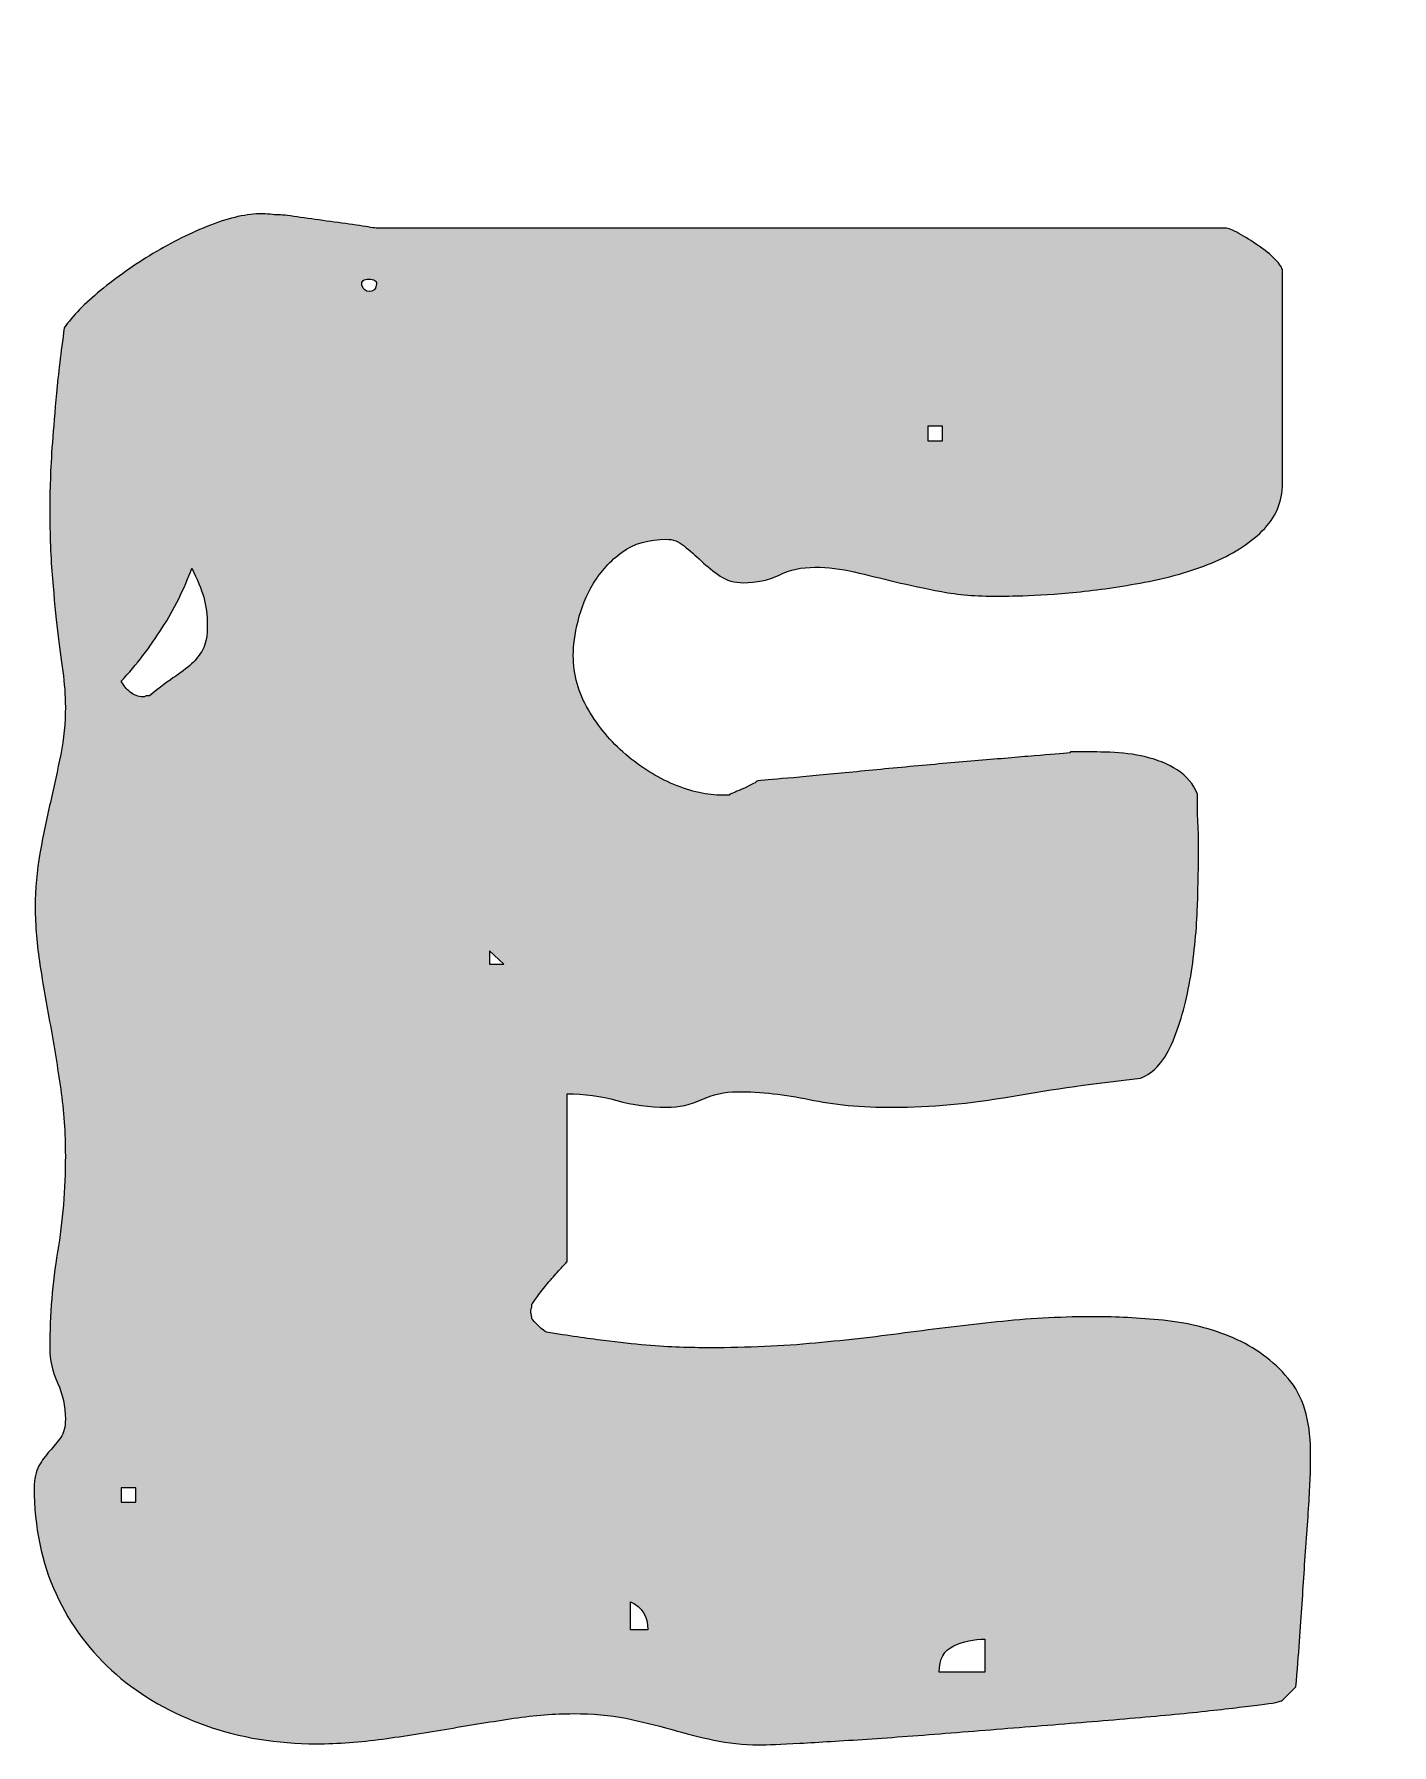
# Model space of a CAD drawing. Header units: inches. Extents: x 229 to 850, y -940 to -138.
# Drawn here: x 627 to 687.1, y -749.1 to -673.4 of the extents above; entities that cross this region are included whole.
import ezdxf

# ---------------------------------------------------------------- set-up
doc = ezdxf.new("R2010")
doc.units = ezdxf.units.IN
doc.header["$MEASUREMENT"] = 0
doc.layers.add('Layer 1', color=7, linetype='Continuous')

# ---------------------------------------------------------------- blocks, each defined once
blk = doc.blocks.new('block 4')
at = {"layer": 'Layer 1', "true_color": 0xffffff}
h = blk.add_hatch(color=7, dxfattribs=at)
h.dxf.hatch_style = 2
edge = h.paths.add_edge_path()
edge.add_spline(control_points=[(723.483, -522.72), (714.453, -538.524), (708.133, -555.681), (704.069, -574.191), (699.103, -594.961), (697.296, -615.731), (696.843, -636.952), (696.843, -643.725), (696.843, -650.045), (696.843, -656.819), (697.296, -661.335), (695.49, -664.042), (689.169, -663.592), (683.75, -663.592), (678.333, -661.785), (673.816, -658.175), (664.786, -650.045), (658.013, -640.565), (653.949, -629.278), (649.886, -617.988), (648.079, -606.701), (645.823, -594.961), (642.212, -575.547), (640.406, -556.131), (641.759, -536.717), (641.759, -534.007), (640.856, -533.557), (639.049, -533.104), (634.986, -532.654), (632.279, -529.944), (630.472, -526.784), (627.762, -520.914), (628.666, -517.754), (634.536, -515.947), (639.953, -514.14), (644.919, -512.787), (650.339, -511.884), (658.466, -510.527), (666.593, -509.627), (674.72, -508.723), (684.203, -507.367), (689.62, -510.077), (693.683, -517.754), (696.843, -523.623), (695.943, -526.331), (689.169, -527.687), (686.459, -528.137), (686.459, -529.041), (686.009, -531.75), (684.653, -537.167), (683.299, -543.037), (682.396, -548.907), (679.686, -571.484), (681.943, -593.608), (686.459, -615.731), (686.91, -617.538), (686.91, -619.344), (688.716, -621.148), (689.169, -612.118), (689.62, -603.991), (689.62, -595.865), (690.523, -575.547), (693.233, -555.228), (699.103, -535.814), (703.166, -522.72), (709.036, -510.527), (716.26, -499.24), (718.97, -495.177), (722.13, -491.113), (725.74, -487.5), (732.513, -480.73), (741.093, -478.923), (750.123, -480.73), (771.344, -484.793), (785.341, -500.594), (788.954, -522.72), (790.76, -533.557), (789.404, -543.49), (787.147, -553.874), (783.084, -575.094), (776.763, -595.414), (772.247, -616.182), (768.184, -635.598), (766.83, -655.012), (770.441, -674.429), (771.344, -679.395), (772.7, -684.362), (775.86, -688.876), (778.117, -692.489), (779.471, -692.489), (783.534, -691.586), (785.794, -691.135), (788.05, -690.232), (789.857, -688.876), (795.274, -684.812), (800.241, -680.299), (803.854, -674.879), (810.627, -664.495), (816.947, -653.658), (821.461, -641.919), (830.494, -620.698), (838.168, -598.574), (840.878, -575.094), (841.328, -571.934), (842.231, -568.774), (843.135, -565.614), (843.587, -563.807), (844.038, -561.551), (846.748, -562.001), (849.457, -562.454), (850.358, -564.258), (850.358, -566.517), (850.358, -570.128), (849.908, -574.191), (849.457, -577.804), (845.844, -605.798), (836.814, -632.888), (825.978, -659.078), (821.461, -669.912), (816.044, -679.846), (808.368, -689.329), (799.337, -701.069), (787.6, -705.132), (773.15, -701.069), (755.993, -696.102), (744.253, -684.812), (735.674, -669.462), (728.903, -656.368), (725.29, -642.371), (724.84, -627.471), (723.936, -602.638), (727.547, -578.708), (735.223, -555.228), (739.737, -541.684), (743.35, -527.687), (746.51, -513.69), (747.414, -509.174), (746.963, -504.66), (746.963, -498.337), (736.577, -505.11), (728.903, -512.787), (723.483, -522.72)], knot_values=[0, 0, 0, 0, 1, 1, 1, 2, 2, 2, 3, 3, 3, 4, 4, 4, 5, 5, 5, 6, 6, 6, 7, 7, 7, 8, 8, 8, 9, 9, 9, 10, 10, 10, 11, 11, 11, 12, 12, 12, 13, 13, 13, 14, 14, 14, 15, 15, 15, 16, 16, 16, 17, 17, 17, 18, 18, 18, 19, 19, 19, 20, 20, 20, 21, 21, 21, 22, 22, 22, 23, 23, 23, 24, 24, 24, 25, 25, 25, 26, 26, 26, 27, 27, 27, 28, 28, 28, 29, 29, 29, 30, 30, 30, 31, 31, 31, 32, 32, 32, 33, 33, 33, 34, 34, 34, 35, 35, 35, 36, 36, 36, 37, 37, 37, 38, 38, 38, 39, 39, 39, 40, 40, 40, 41, 41, 41, 42, 42, 42, 43, 43, 43, 44, 44, 44, 45, 45, 45, 46, 46, 46, 47, 47, 47, 47], degree=3, periodic=1)
at = {"layer": 'Layer 1', "lineweight": 0}
blk.add_open_spline([(723.483, -522.72), (714.453, -538.524), (708.133, -555.681), (704.069, -574.191), (699.103, -594.961), (697.296, -615.731), (696.843, -636.952), (696.843, -643.725), (696.843, -650.045), (696.843, -656.819), (697.296, -661.335), (695.49, -664.042), (689.169, -663.592), (683.75, -663.592), (678.333, -661.785), (673.816, -658.175), (664.786, -650.045), (658.013, -640.565), (653.949, -629.278), (649.886, -617.988), (648.079, -606.701), (645.823, -594.961), (642.212, -575.547), (640.406, -556.131), (641.759, -536.717), (641.759, -534.007), (640.856, -533.557), (639.049, -533.104), (634.986, -532.654), (632.279, -529.944), (630.472, -526.784), (627.762, -520.914), (628.666, -517.754), (634.536, -515.947), (639.953, -514.14), (644.919, -512.787), (650.339, -511.884), (658.466, -510.527), (666.593, -509.627), (674.72, -508.723), (684.203, -507.367), (689.62, -510.077), (693.683, -517.754), (696.843, -523.623), (695.943, -526.331), (689.169, -527.687), (686.459, -528.137), (686.459, -529.041), (686.009, -531.75), (684.653, -537.167), (683.299, -543.037), (682.396, -548.907), (679.686, -571.484), (681.943, -593.608), (686.459, -615.731), (686.91, -617.538), (686.91, -619.344), (688.716, -621.148), (689.169, -612.118), (689.62, -603.991), (689.62, -595.865), (690.523, -575.547), (693.233, -555.228), (699.103, -535.814), (703.166, -522.72), (709.036, -510.527), (716.26, -499.24), (718.97, -495.177), (722.13, -491.113), (725.74, -487.5), (732.513, -480.73), (741.093, -478.923), (750.123, -480.73), (771.344, -484.793), (785.341, -500.594), (788.954, -522.72), (790.76, -533.557), (789.404, -543.49), (787.147, -553.874), (783.084, -575.094), (776.763, -595.414), (772.247, -616.182), (768.184, -635.598), (766.83, -655.012), (770.441, -674.429), (771.344, -679.395), (772.7, -684.362), (775.86, -688.876), (778.117, -692.489), (779.471, -692.489), (783.534, -691.586), (785.794, -691.135), (788.05, -690.232), (789.857, -688.876), (795.274, -684.812), (800.241, -680.299), (803.854, -674.879), (810.627, -664.495), (816.947, -653.658), (821.461, -641.919), (830.494, -620.698), (838.168, -598.574), (840.878, -575.094), (841.328, -571.934), (842.231, -568.774), (843.135, -565.614), (843.587, -563.807), (844.038, -561.551), (846.748, -562.001), (849.457, -562.454), (850.358, -564.258), (850.358, -566.517), (850.358, -570.128), (849.908, -574.191), (849.457, -577.804), (845.844, -605.798), (836.814, -632.888), (825.978, -659.078), (821.461, -669.912), (816.044, -679.846), (808.368, -689.329), (799.337, -701.069), (787.6, -705.132), (773.15, -701.069), (755.993, -696.102), (744.253, -684.812), (735.674, -669.462), (728.903, -656.368), (725.29, -642.371), (724.84, -627.471), (723.936, -602.638), (727.547, -578.708), (735.223, -555.228), (739.737, -541.684), (743.35, -527.687), (746.51, -513.69), (747.414, -509.174), (746.963, -504.66), (746.963, -498.337), (736.577, -505.11), (728.903, -512.787), (723.483, -522.72)], degree=3, knots=[0, 0, 0, 0, 1, 1, 1, 2, 2, 2, 3, 3, 3, 4, 4, 4, 5, 5, 5, 6, 6, 6, 7, 7, 7, 8, 8, 8, 9, 9, 9, 10, 10, 10, 11, 11, 11, 12, 12, 12, 13, 13, 13, 14, 14, 14, 15, 15, 15, 16, 16, 16, 17, 17, 17, 18, 18, 18, 19, 19, 19, 20, 20, 20, 21, 21, 21, 22, 22, 22, 23, 23, 23, 24, 24, 24, 25, 25, 25, 26, 26, 26, 27, 27, 27, 28, 28, 28, 29, 29, 29, 30, 30, 30, 31, 31, 31, 32, 32, 32, 33, 33, 33, 34, 34, 34, 35, 35, 35, 36, 36, 36, 37, 37, 37, 38, 38, 38, 39, 39, 39, 40, 40, 40, 41, 41, 41, 42, 42, 42, 43, 43, 43, 44, 44, 44, 45, 45, 45, 46, 46, 46, 47, 47, 47, 47], dxfattribs=at)
blk = doc.blocks.new('block 5')
at = {"layer": 'Layer 1', "true_color": 0xfd2b7b}
h = blk.add_hatch(color=230, dxfattribs=at)
h.dxf.hatch_style = 2
edge = h.paths.add_edge_path()
edge.add_spline(control_points=[(628.341, -686.356), (628.709, -685.837), (629.242, -685.288), (629.947, -684.707), (630.65, -684.125), (631.422, -683.582), (632.263, -683.078), (633.105, -682.573), (633.951, -682.154), (634.808, -681.817), (635.663, -681.48), (636.43, -681.312), (637.101, -681.312), (637.163, -681.312), (637.276, -681.32), (637.446, -681.336), (637.613, -681.351), (637.714, -681.359), (637.745, -681.359), (637.927, -681.359), (638.226, -681.39), (638.638, -681.449), (639.049, -681.511), (639.487, -681.572), (639.945, -681.634), (640.403, -681.696), (640.838, -681.755), (641.252, -681.817), (641.664, -681.879), (641.962, -681.925), (642.145, -681.953), (642.145, -681.953), (679.707, -681.953), (679.707, -681.953), (679.828, -681.953), (680.029, -682.03), (680.304, -682.185), (680.577, -682.337), (680.86, -682.512), (681.151, -682.71), (681.441, -682.911), (681.694, -683.116), (681.907, -683.33), (682.121, -683.544), (682.229, -683.713), (682.229, -683.834), (682.229, -683.834), (682.229, -693.235), (682.229, -693.235), (682.229, -694.061), (681.93, -694.766), (681.336, -695.345), (680.739, -695.927), (679.99, -696.4), (679.087, -696.768), (678.186, -697.134), (677.2, -697.417), (676.13, -697.615), (675.059, -697.816), (674.058, -697.96), (673.127, -698.053), (672.192, -698.143), (671.397, -698.197), (670.741, -698.212), (670.082, -698.228), (669.709, -698.235), (669.616, -698.235), (668.7, -698.235), (667.874, -698.166), (667.141, -698.029), (666.407, -697.89), (665.725, -697.746), (665.1, -697.592), (664.472, -697.44), (663.867, -697.296), (663.288, -697.157), (662.707, -697.021), (662.125, -696.951), (661.546, -696.951), (660.965, -696.951), (660.437, -697.067), (659.964, -697.296), (659.49, -697.525), (658.962, -697.638), (658.381, -697.638), (657.982, -697.638), (657.64, -697.54), (657.349, -697.34), (657.058, -697.142), (656.783, -696.92), (656.523, -696.676), (656.263, -696.431), (656.011, -696.21), (655.766, -696.012), (655.522, -695.814), (655.262, -695.713), (654.987, -695.713), (654.191, -695.713), (653.535, -695.904), (653.015, -696.287), (652.495, -696.668), (652.076, -697.126), (651.754, -697.661), (651.433, -698.197), (651.204, -698.755), (651.067, -699.337), (650.928, -699.916), (650.859, -700.423), (650.859, -700.85), (650.859, -701.707), (651.08, -702.507), (651.525, -703.256), (651.968, -704.007), (652.519, -704.664), (653.175, -705.23), (653.834, -705.796), (654.544, -706.239), (655.308, -706.56), (656.073, -706.879), (656.791, -707.042), (657.465, -707.042), (657.524, -707.042), (657.593, -707.042), (657.671, -707.042), (657.745, -707.042), (657.784, -707.026), (657.784, -706.995), (657.876, -706.964), (658.09, -706.872), (658.427, -706.72), (658.762, -706.568), (658.962, -706.46), (659.024, -706.398), (659.359, -706.367), (659.886, -706.324), (660.604, -706.262), (661.322, -706.2), (662.141, -706.123), (663.059, -706.033), (663.975, -705.94), (664.93, -705.847), (665.926, -705.757), (666.919, -705.665), (667.874, -705.58), (668.79, -705.505), (669.709, -705.428), (670.527, -705.359), (671.245, -705.297), (671.963, -705.238), (672.491, -705.191), (672.828, -705.16), (672.828, -705.129), (672.864, -705.114), (672.941, -705.114), (673.019, -705.114), (673.088, -705.114), (673.147, -705.114), (673.577, -705.114), (674.058, -705.122), (674.593, -705.137), (675.129, -705.153), (675.654, -705.222), (676.176, -705.343), (676.696, -705.467), (677.162, -705.657), (677.573, -705.917), (677.988, -706.177), (678.284, -706.537), (678.469, -706.995), (678.469, -707.085), (678.469, -707.255), (678.469, -707.5), (678.469, -707.744), (678.474, -708.004), (678.492, -708.279), (678.505, -708.555), (678.515, -708.807), (678.515, -709.036), (678.515, -709.265), (678.515, -709.425), (678.515, -709.517), (678.515, -710.099), (678.497, -710.902), (678.469, -711.926), (678.438, -712.95), (678.338, -713.99), (678.17, -715.042), (678.001, -716.097), (677.741, -717.055), (677.391, -717.909), (677.038, -718.766), (676.557, -719.317), (675.947, -719.561), (673.989, -719.775), (672.087, -720.042), (670.237, -720.364), (668.386, -720.683), (666.652, -720.845), (665.031, -720.845), (663.595, -720.845), (662.349, -720.73), (661.294, -720.501), (660.239, -720.272), (659.176, -720.156), (658.106, -720.156), (657.555, -720.156), (657.035, -720.272), (656.546, -720.501), (656.057, -720.73), (655.537, -720.845), (654.987, -720.845), (654.222, -720.845), (653.489, -720.745), (652.786, -720.547), (652.081, -720.349), (651.348, -720.248), (650.583, -720.248), (650.583, -720.248), (650.583, -727.678), (650.583, -727.678), (650.522, -727.74), (650.416, -727.855), (650.264, -728.023), (650.11, -728.19), (649.95, -728.375), (649.783, -728.573), (649.613, -728.772), (649.461, -728.962), (649.322, -729.145), (649.186, -729.33), (649.086, -729.466), (649.026, -729.559), (649.026, -729.559), (649.026, -729.695), (649.026, -729.695), (648.996, -729.726), (648.98, -729.788), (648.98, -729.881), (648.98, -729.912), (648.985, -729.963), (649.003, -730.04), (649.016, -730.117), (649.026, -730.171), (649.026, -730.2), (649.055, -730.262), (649.155, -730.37), (649.322, -730.521), (649.492, -730.676), (649.606, -730.766), (649.667, -730.797), (650.645, -730.951), (651.487, -731.072), (652.189, -731.165), (652.892, -731.255), (653.52, -731.324), (654.07, -731.371), (654.621, -731.417), (655.118, -731.448), (655.56, -731.461), (656.003, -731.479), (656.456, -731.484), (656.914, -731.484), (658.564, -731.484), (660.115, -731.417), (661.569, -731.278), (663.021, -731.142), (664.426, -730.98), (665.787, -730.797), (667.149, -730.614), (668.5, -730.452), (669.845, -730.316), (671.191, -730.177), (672.568, -730.11), (673.973, -730.11), (674.861, -730.11), (675.854, -730.164), (676.956, -730.269), (678.055, -730.377), (679.087, -730.637), (680.052, -731.049), (681.014, -731.461), (681.822, -732.058), (682.481, -732.838), (683.137, -733.617), (683.467, -734.68), (683.467, -736.026), (683.467, -736.026), (683.467, -737.079), (683.467, -737.079), (683.436, -737.784), (683.382, -738.661), (683.307, -739.716), (683.23, -740.771), (683.16, -741.803), (683.101, -742.812), (683.039, -743.821), (682.947, -745.046), (682.826, -746.482), (682.826, -746.482), (682.229, -747.079), (682.229, -747.079), (682.167, -747.138), (681.83, -747.208), (681.22, -747.285), (680.608, -747.359), (679.812, -747.452), (678.834, -747.56), (677.857, -747.666), (676.74, -747.774), (675.486, -747.879), (674.233, -747.987), (672.934, -748.093), (671.59, -748.201), (670.244, -748.309), (668.906, -748.414), (667.576, -748.523), (666.245, -748.628), (665.007, -748.721), (663.862, -748.798), (662.715, -748.873), (661.721, -748.934), (660.88, -748.981), (660.038, -749.027), (659.436, -749.05), (659.068, -749.05), (658.365, -749.05), (657.701, -748.981), (657.074, -748.844), (656.446, -748.705), (655.813, -748.546), (655.172, -748.36), (654.528, -748.178), (653.865, -748.018), (653.175, -747.879), (652.488, -747.743), (651.716, -747.673), (650.859, -747.673), (650.035, -747.673), (649.155, -747.743), (648.224, -747.879), (647.289, -748.018), (646.335, -748.17), (645.357, -748.34), (644.376, -748.507), (643.398, -748.659), (642.421, -748.798), (641.443, -748.934), (640.465, -749.004), (639.487, -749.004), (637.745, -749.004), (636.116, -748.736), (634.602, -748.201), (633.089, -747.666), (631.767, -746.909), (630.634, -745.931), (629.505, -744.953), (628.617, -743.769), (627.976, -742.377), (627.333, -740.985), (627.011, -739.418), (627.011, -737.676), (627.011, -737.279), (627.08, -736.958), (627.219, -736.713), (627.356, -736.469), (627.515, -736.247), (627.701, -736.049), (627.883, -735.848), (628.043, -735.65), (628.182, -735.452), (628.318, -735.254), (628.388, -734.986), (628.388, -734.649), (628.388, -734.068), (628.272, -733.532), (628.043, -733.043), (627.814, -732.554), (627.701, -732.035), (627.701, -731.484), (627.701, -730.017), (627.814, -728.604), (628.043, -727.243), (628.272, -725.882), (628.388, -724.469), (628.388, -722.999), (628.388, -721.991), (628.318, -721.005), (628.182, -720.042), (628.043, -719.08), (627.891, -718.138), (627.724, -717.222), (627.554, -716.306), (627.402, -715.41), (627.263, -714.538), (627.127, -713.668), (627.057, -712.819), (627.057, -711.993), (627.057, -711.169), (627.127, -710.374), (627.263, -709.61), (627.402, -708.846), (627.554, -708.097), (627.724, -707.361), (627.891, -706.627), (628.043, -705.917), (628.182, -705.23), (628.318, -704.54), (628.388, -703.845), (628.388, -703.143), (628.388, -702.623), (628.349, -702.095), (628.272, -701.56), (628.197, -701.025), (628.12, -700.43), (628.043, -699.772), (627.968, -699.115), (627.891, -698.343), (627.814, -697.456), (627.737, -696.57), (627.701, -695.531), (627.701, -694.337), (627.701, -693.971), (627.706, -693.549), (627.724, -693.076), (627.737, -692.602), (627.767, -692.051), (627.814, -691.426), (627.86, -690.798), (627.922, -690.072), (627.999, -689.246), (628.074, -688.42), (628.189, -687.458), (628.341, -686.356)], knot_values=[0, 0, 0, 0, 1, 1, 1, 2, 2, 2, 3, 3, 3, 4, 4, 4, 5, 5, 5, 6, 6, 6, 7, 7, 7, 8, 8, 8, 9, 9, 9, 10, 10, 10, 11, 11, 11, 12, 12, 12, 13, 13, 13, 14, 14, 14, 15, 15, 15, 16, 16, 16, 17, 17, 17, 18, 18, 18, 19, 19, 19, 20, 20, 20, 21, 21, 21, 22, 22, 22, 23, 23, 23, 24, 24, 24, 25, 25, 25, 26, 26, 26, 27, 27, 27, 28, 28, 28, 29, 29, 29, 30, 30, 30, 31, 31, 31, 32, 32, 32, 33, 33, 33, 34, 34, 34, 35, 35, 35, 36, 36, 36, 37, 37, 37, 38, 38, 38, 39, 39, 39, 40, 40, 40, 41, 41, 41, 42, 42, 42, 43, 43, 43, 44, 44, 44, 45, 45, 45, 46, 46, 46, 47, 47, 47, 48, 48, 48, 49, 49, 49, 50, 50, 50, 51, 51, 51, 52, 52, 52, 53, 53, 53, 54, 54, 54, 55, 55, 55, 56, 56, 56, 57, 57, 57, 58, 58, 58, 59, 59, 59, 60, 60, 60, 61, 61, 61, 62, 62, 62, 63, 63, 63, 64, 64, 64, 65, 65, 65, 66, 66, 66, 67, 67, 67, 68, 68, 68, 69, 69, 69, 70, 70, 70, 71, 71, 71, 72, 72, 72, 73, 73, 73, 74, 74, 74, 75, 75, 75, 76, 76, 76, 77, 77, 77, 78, 78, 78, 79, 79, 79, 80, 80, 80, 81, 81, 81, 82, 82, 82, 83, 83, 83, 84, 84, 84, 85, 85, 85, 86, 86, 86, 87, 87, 87, 88, 88, 88, 89, 89, 89, 90, 90, 90, 91, 91, 91, 92, 92, 92, 93, 93, 93, 94, 94, 94, 95, 95, 95, 96, 96, 96, 97, 97, 97, 98, 98, 98, 99, 99, 99, 100, 100, 100, 101, 101, 101, 102, 102, 102, 103, 103, 103, 104, 104, 104, 105, 105, 105, 106, 106, 106, 107, 107, 107, 108, 108, 108, 109, 109, 109, 110, 110, 110, 111, 111, 111, 112, 112, 112, 113, 113, 113, 114, 114, 114, 115, 115, 115, 116, 116, 116, 117, 117, 117, 118, 118, 118, 119, 119, 119, 120, 120, 120, 121, 121, 121, 122, 122, 122, 123, 123, 123, 124, 124, 124, 125, 125, 125, 126, 126, 126, 127, 127, 127, 128, 128, 128, 129, 129, 129, 130, 130, 130, 131, 131, 131, 132, 132, 132, 133, 133, 133, 134, 134, 134, 135, 135, 135, 136, 136, 136, 137, 137, 137, 138, 138, 138, 139, 139, 139, 140, 140, 140, 141, 141, 141, 142, 142, 142, 143, 143, 143, 144, 144, 144, 144], degree=3, periodic=1)
edge = h.paths.add_edge_path()
edge.add_spline(control_points=[(630.863, -701.995), (630.956, -702.18), (631.085, -702.34), (631.254, -702.476), (631.422, -702.615), (631.612, -702.685), (631.828, -702.685), (631.888, -702.685), (631.934, -702.669), (631.965, -702.638), (631.965, -702.638), (632.104, -702.638), (632.104, -702.638), (632.562, -702.27), (632.95, -701.98), (633.272, -701.766), (633.594, -701.552), (633.851, -701.347), (634.052, -701.148), (634.25, -700.948), (634.402, -700.734), (634.51, -700.505), (634.618, -700.276), (634.669, -699.962), (634.669, -699.566), (634.669, -699.077), (634.618, -698.647), (634.51, -698.282), (634.402, -697.914), (634.227, -697.486), (633.982, -696.997), (633.645, -697.914), (633.21, -698.794), (632.675, -699.635), (632.14, -700.474), (631.538, -701.262), (630.863, -701.995)], knot_values=[0, 0, 0, 0, 1, 1, 1, 2, 2, 2, 3, 3, 3, 4, 4, 4, 5, 5, 5, 6, 6, 6, 7, 7, 7, 8, 8, 8, 9, 9, 9, 10, 10, 10, 11, 11, 11, 12, 12, 12, 12], degree=3, periodic=1)
h.paths.add_polyline_path([(630.863, -738.319), (631.507, -738.319), (631.507, -737.676), (630.863, -737.676)])
edge = h.paths.add_edge_path()
edge.add_spline(control_points=[(642.145, -684.478), (642.176, -684.385), (642.153, -684.316), (642.078, -684.269), (642.001, -684.226), (641.916, -684.202), (641.826, -684.202), (641.579, -684.202), (641.473, -684.292), (641.504, -684.478), (641.566, -684.66), (641.672, -684.753), (641.826, -684.753), (642.009, -684.753), (642.114, -684.66), (642.145, -684.478)], knot_values=[0, 0, 0, 0, 1, 1, 1, 2, 2, 2, 3, 3, 3, 4, 4, 4, 5, 5, 5, 5], degree=3, periodic=1)
h.paths.add_polyline_path([(647.145, -713.92), (647.145, -714.515), (647.786, -714.515)])
edge = h.paths.add_edge_path()
edge.add_spline(control_points=[(654.16, -743.96), (654.16, -743.378), (653.901, -742.967), (653.383, -742.719), (653.383, -742.719), (653.383, -743.96), (653.383, -743.96), (653.383, -743.96), (654.16, -743.96), (654.16, -743.96)], knot_values=[0, 0, 0, 0, 1, 1, 1, 2, 2, 2, 3, 3, 3, 3], degree=3, periodic=1)
h.paths.add_polyline_path([(666.544, -690.713), (666.544, -691.357), (667.187, -691.357), (667.187, -690.713)])
edge = h.paths.add_edge_path()
edge.add_spline(control_points=[(669.066, -745.838), (669.066, -745.838), (669.066, -744.372), (669.066, -744.372), (668.577, -744.372), (668.119, -744.472), (667.692, -744.67), (667.262, -744.868), (667.048, -745.259), (667.048, -745.838), (667.048, -745.838), (669.066, -745.838), (669.066, -745.838)], knot_values=[0, 0, 0, 0, 1, 1, 1, 2, 2, 2, 3, 3, 3, 4, 4, 4, 4], degree=3, periodic=1)
at = {"layer": 'Layer 1', "lineweight": 0}
for points in [[(666.544, -690.713), (666.544, -691.357), (667.187, -691.357), (667.187, -690.713), (666.544, -690.713)], [(647.145, -713.92), (647.145, -714.515), (647.786, -714.515), (647.145, -713.92)], [(630.863, -738.319), (631.507, -738.319), (631.507, -737.676), (630.863, -737.676), (630.863, -738.319)]]:
    blk.add_lwpolyline(points, dxfattribs=at)
for points, knots in [([(628.341, -686.356), (628.709, -685.837), (629.242, -685.288), (629.947, -684.707), (630.65, -684.125), (631.422, -683.582), (632.263, -683.078), (633.105, -682.573), (633.951, -682.154), (634.808, -681.817), (635.663, -681.48), (636.43, -681.312), (637.101, -681.312), (637.163, -681.312), (637.276, -681.32), (637.446, -681.336), (637.613, -681.351), (637.714, -681.359), (637.745, -681.359), (637.927, -681.359), (638.226, -681.39), (638.638, -681.449), (639.049, -681.511), (639.487, -681.572), (639.945, -681.634), (640.403, -681.696), (640.838, -681.755), (641.252, -681.817), (641.664, -681.879), (641.962, -681.925), (642.145, -681.953), (642.145, -681.953), (679.707, -681.953), (679.707, -681.953), (679.828, -681.953), (680.029, -682.03), (680.304, -682.185), (680.577, -682.337), (680.86, -682.512), (681.151, -682.71), (681.441, -682.911), (681.694, -683.116), (681.907, -683.33), (682.121, -683.544), (682.229, -683.713), (682.229, -683.834), (682.229, -683.834), (682.229, -693.235), (682.229, -693.235), (682.229, -694.061), (681.93, -694.766), (681.336, -695.345), (680.739, -695.927), (679.99, -696.4), (679.087, -696.768), (678.186, -697.134), (677.2, -697.417), (676.13, -697.615), (675.059, -697.816), (674.058, -697.96), (673.127, -698.053), (672.192, -698.143), (671.397, -698.197), (670.741, -698.212), (670.082, -698.228), (669.709, -698.235), (669.616, -698.235), (668.7, -698.235), (667.874, -698.166), (667.141, -698.029), (666.407, -697.89), (665.725, -697.746), (665.1, -697.592), (664.472, -697.44), (663.867, -697.296), (663.288, -697.157), (662.707, -697.021), (662.125, -696.951), (661.546, -696.951), (660.965, -696.951), (660.437, -697.067), (659.964, -697.296), (659.49, -697.525), (658.962, -697.638), (658.381, -697.638), (657.982, -697.638), (657.64, -697.54), (657.349, -697.34), (657.058, -697.142), (656.783, -696.92), (656.523, -696.676), (656.263, -696.431), (656.011, -696.21), (655.766, -696.012), (655.522, -695.814), (655.262, -695.713), (654.987, -695.713), (654.191, -695.713), (653.535, -695.904), (653.015, -696.287), (652.495, -696.668), (652.076, -697.126), (651.754, -697.661), (651.433, -698.197), (651.204, -698.755), (651.067, -699.337), (650.928, -699.916), (650.859, -700.423), (650.859, -700.85), (650.859, -701.707), (651.08, -702.507), (651.525, -703.256), (651.968, -704.007), (652.519, -704.664), (653.175, -705.23), (653.834, -705.796), (654.544, -706.239), (655.308, -706.56), (656.073, -706.879), (656.791, -707.042), (657.465, -707.042), (657.524, -707.042), (657.593, -707.042), (657.671, -707.042), (657.745, -707.042), (657.784, -707.026), (657.784, -706.995), (657.876, -706.964), (658.09, -706.872), (658.427, -706.72), (658.762, -706.568), (658.962, -706.46), (659.024, -706.398), (659.359, -706.367), (659.886, -706.324), (660.604, -706.262), (661.322, -706.2), (662.141, -706.123), (663.059, -706.033), (663.975, -705.94), (664.93, -705.847), (665.926, -705.757), (666.919, -705.665), (667.874, -705.58), (668.79, -705.505), (669.709, -705.428), (670.527, -705.359), (671.245, -705.297), (671.963, -705.238), (672.491, -705.191), (672.828, -705.16), (672.828, -705.129), (672.864, -705.114), (672.941, -705.114), (673.019, -705.114), (673.088, -705.114), (673.147, -705.114), (673.577, -705.114), (674.058, -705.122), (674.593, -705.137), (675.129, -705.153), (675.654, -705.222), (676.176, -705.343), (676.696, -705.467), (677.162, -705.657), (677.573, -705.917), (677.988, -706.177), (678.284, -706.537), (678.469, -706.995), (678.469, -707.085), (678.469, -707.255), (678.469, -707.5), (678.469, -707.744), (678.474, -708.004), (678.492, -708.279), (678.505, -708.555), (678.515, -708.807), (678.515, -709.036), (678.515, -709.265), (678.515, -709.425), (678.515, -709.517), (678.515, -710.099), (678.497, -710.902), (678.469, -711.926), (678.438, -712.95), (678.338, -713.99), (678.17, -715.042), (678.001, -716.097), (677.741, -717.055), (677.391, -717.909), (677.038, -718.766), (676.557, -719.317), (675.947, -719.561), (673.989, -719.775), (672.087, -720.042), (670.237, -720.364), (668.386, -720.683), (666.652, -720.845), (665.031, -720.845), (663.595, -720.845), (662.349, -720.73), (661.294, -720.501), (660.239, -720.272), (659.176, -720.156), (658.106, -720.156), (657.555, -720.156), (657.035, -720.272), (656.546, -720.501), (656.057, -720.73), (655.537, -720.845), (654.987, -720.845), (654.222, -720.845), (653.489, -720.745), (652.786, -720.547), (652.081, -720.349), (651.348, -720.248), (650.583, -720.248), (650.583, -720.248), (650.583, -727.678), (650.583, -727.678), (650.522, -727.74), (650.416, -727.855), (650.264, -728.023), (650.11, -728.19), (649.95, -728.375), (649.783, -728.573), (649.613, -728.772), (649.461, -728.962), (649.322, -729.145), (649.186, -729.33), (649.086, -729.466), (649.026, -729.559), (649.026, -729.559), (649.026, -729.695), (649.026, -729.695), (648.996, -729.726), (648.98, -729.788), (648.98, -729.881), (648.98, -729.912), (648.985, -729.963), (649.003, -730.04), (649.016, -730.117), (649.026, -730.171), (649.026, -730.2), (649.055, -730.262), (649.155, -730.37), (649.322, -730.521), (649.492, -730.676), (649.606, -730.766), (649.667, -730.797), (650.645, -730.951), (651.487, -731.072), (652.189, -731.165), (652.892, -731.255), (653.52, -731.324), (654.07, -731.371), (654.621, -731.417), (655.118, -731.448), (655.56, -731.461), (656.003, -731.479), (656.456, -731.484), (656.914, -731.484), (658.564, -731.484), (660.115, -731.417), (661.569, -731.278), (663.021, -731.142), (664.426, -730.98), (665.787, -730.797), (667.149, -730.614), (668.5, -730.452), (669.845, -730.316), (671.191, -730.177), (672.568, -730.11), (673.973, -730.11), (674.861, -730.11), (675.854, -730.164), (676.956, -730.269), (678.055, -730.377), (679.087, -730.637), (680.052, -731.049), (681.014, -731.461), (681.822, -732.058), (682.481, -732.838), (683.137, -733.617), (683.467, -734.68), (683.467, -736.026), (683.467, -736.026), (683.467, -737.079), (683.467, -737.079), (683.436, -737.784), (683.382, -738.661), (683.307, -739.716), (683.23, -740.771), (683.16, -741.803), (683.101, -742.812), (683.039, -743.821), (682.947, -745.046), (682.826, -746.482), (682.826, -746.482), (682.229, -747.079), (682.229, -747.079), (682.167, -747.138), (681.83, -747.208), (681.22, -747.285), (680.608, -747.359), (679.812, -747.452), (678.834, -747.56), (677.857, -747.666), (676.74, -747.774), (675.486, -747.879), (674.233, -747.987), (672.934, -748.093), (671.59, -748.201), (670.244, -748.309), (668.906, -748.414), (667.576, -748.523), (666.245, -748.628), (665.007, -748.721), (663.862, -748.798), (662.715, -748.873), (661.721, -748.934), (660.88, -748.981), (660.038, -749.027), (659.436, -749.05), (659.068, -749.05), (658.365, -749.05), (657.701, -748.981), (657.074, -748.844), (656.446, -748.705), (655.813, -748.546), (655.172, -748.36), (654.528, -748.178), (653.865, -748.018), (653.175, -747.879), (652.488, -747.743), (651.716, -747.673), (650.859, -747.673), (650.035, -747.673), (649.155, -747.743), (648.224, -747.879), (647.289, -748.018), (646.335, -748.17), (645.357, -748.34), (644.376, -748.507), (643.398, -748.659), (642.421, -748.798), (641.443, -748.934), (640.465, -749.004), (639.487, -749.004), (637.745, -749.004), (636.116, -748.736), (634.602, -748.201), (633.089, -747.666), (631.767, -746.909), (630.634, -745.931), (629.505, -744.953), (628.617, -743.769), (627.976, -742.377), (627.333, -740.985), (627.011, -739.418), (627.011, -737.676), (627.011, -737.279), (627.08, -736.958), (627.219, -736.713), (627.356, -736.469), (627.515, -736.247), (627.701, -736.049), (627.883, -735.848), (628.043, -735.65), (628.182, -735.452), (628.318, -735.254), (628.388, -734.986), (628.388, -734.649), (628.388, -734.068), (628.272, -733.532), (628.043, -733.043), (627.814, -732.554), (627.701, -732.035), (627.701, -731.484), (627.701, -730.017), (627.814, -728.604), (628.043, -727.243), (628.272, -725.882), (628.388, -724.469), (628.388, -722.999), (628.388, -721.991), (628.318, -721.005), (628.182, -720.042), (628.043, -719.08), (627.891, -718.138), (627.724, -717.222), (627.554, -716.306), (627.402, -715.41), (627.263, -714.538), (627.127, -713.668), (627.057, -712.819), (627.057, -711.993), (627.057, -711.169), (627.127, -710.374), (627.263, -709.61), (627.402, -708.846), (627.554, -708.097), (627.724, -707.361), (627.891, -706.627), (628.043, -705.917), (628.182, -705.23), (628.318, -704.54), (628.388, -703.845), (628.388, -703.143), (628.388, -702.623), (628.349, -702.095), (628.272, -701.56), (628.197, -701.025), (628.12, -700.43), (628.043, -699.772), (627.968, -699.115), (627.891, -698.343), (627.814, -697.456), (627.737, -696.57), (627.701, -695.531), (627.701, -694.337), (627.701, -693.971), (627.706, -693.549), (627.724, -693.076), (627.737, -692.602), (627.767, -692.051), (627.814, -691.426), (627.86, -690.798), (627.922, -690.072), (627.999, -689.246), (628.074, -688.42), (628.189, -687.458), (628.341, -686.356)], [0, 0, 0, 0, 1, 1, 1, 2, 2, 2, 3, 3, 3, 4, 4, 4, 5, 5, 5, 6, 6, 6, 7, 7, 7, 8, 8, 8, 9, 9, 9, 10, 10, 10, 11, 11, 11, 12, 12, 12, 13, 13, 13, 14, 14, 14, 15, 15, 15, 16, 16, 16, 17, 17, 17, 18, 18, 18, 19, 19, 19, 20, 20, 20, 21, 21, 21, 22, 22, 22, 23, 23, 23, 24, 24, 24, 25, 25, 25, 26, 26, 26, 27, 27, 27, 28, 28, 28, 29, 29, 29, 30, 30, 30, 31, 31, 31, 32, 32, 32, 33, 33, 33, 34, 34, 34, 35, 35, 35, 36, 36, 36, 37, 37, 37, 38, 38, 38, 39, 39, 39, 40, 40, 40, 41, 41, 41, 42, 42, 42, 43, 43, 43, 44, 44, 44, 45, 45, 45, 46, 46, 46, 47, 47, 47, 48, 48, 48, 49, 49, 49, 50, 50, 50, 51, 51, 51, 52, 52, 52, 53, 53, 53, 54, 54, 54, 55, 55, 55, 56, 56, 56, 57, 57, 57, 58, 58, 58, 59, 59, 59, 60, 60, 60, 61, 61, 61, 62, 62, 62, 63, 63, 63, 64, 64, 64, 65, 65, 65, 66, 66, 66, 67, 67, 67, 68, 68, 68, 69, 69, 69, 70, 70, 70, 71, 71, 71, 72, 72, 72, 73, 73, 73, 74, 74, 74, 75, 75, 75, 76, 76, 76, 77, 77, 77, 78, 78, 78, 79, 79, 79, 80, 80, 80, 81, 81, 81, 82, 82, 82, 83, 83, 83, 84, 84, 84, 85, 85, 85, 86, 86, 86, 87, 87, 87, 88, 88, 88, 89, 89, 89, 90, 90, 90, 91, 91, 91, 92, 92, 92, 93, 93, 93, 94, 94, 94, 95, 95, 95, 96, 96, 96, 97, 97, 97, 98, 98, 98, 99, 99, 99, 100, 100, 100, 101, 101, 101, 102, 102, 102, 103, 103, 103, 104, 104, 104, 105, 105, 105, 106, 106, 106, 107, 107, 107, 108, 108, 108, 109, 109, 109, 110, 110, 110, 111, 111, 111, 112, 112, 112, 113, 113, 113, 114, 114, 114, 115, 115, 115, 116, 116, 116, 117, 117, 117, 118, 118, 118, 119, 119, 119, 120, 120, 120, 121, 121, 121, 122, 122, 122, 123, 123, 123, 124, 124, 124, 125, 125, 125, 126, 126, 126, 127, 127, 127, 128, 128, 128, 129, 129, 129, 130, 130, 130, 131, 131, 131, 132, 132, 132, 133, 133, 133, 134, 134, 134, 135, 135, 135, 136, 136, 136, 137, 137, 137, 138, 138, 138, 139, 139, 139, 140, 140, 140, 141, 141, 141, 142, 142, 142, 143, 143, 143, 144, 144, 144, 144]), ([(642.145, -684.478), (642.176, -684.385), (642.153, -684.316), (642.078, -684.269), (642.001, -684.226), (641.916, -684.202), (641.826, -684.202), (641.579, -684.202), (641.473, -684.292), (641.504, -684.478), (641.566, -684.66), (641.672, -684.753), (641.826, -684.753), (642.009, -684.753), (642.114, -684.66), (642.145, -684.478)], [0, 0, 0, 0, 1, 1, 1, 2, 2, 2, 3, 3, 3, 4, 4, 4, 5, 5, 5, 5]), ([(630.863, -701.995), (630.956, -702.18), (631.085, -702.34), (631.254, -702.476), (631.422, -702.615), (631.612, -702.685), (631.828, -702.685), (631.888, -702.685), (631.934, -702.669), (631.965, -702.638), (631.965, -702.638), (632.104, -702.638), (632.104, -702.638), (632.562, -702.27), (632.95, -701.98), (633.272, -701.766), (633.594, -701.552), (633.851, -701.347), (634.052, -701.148), (634.25, -700.948), (634.402, -700.734), (634.51, -700.505), (634.618, -700.276), (634.669, -699.962), (634.669, -699.566), (634.669, -699.077), (634.618, -698.647), (634.51, -698.282), (634.402, -697.914), (634.227, -697.486), (633.982, -696.997), (633.645, -697.914), (633.21, -698.794), (632.675, -699.635), (632.14, -700.474), (631.538, -701.262), (630.863, -701.995)], [0, 0, 0, 0, 1, 1, 1, 2, 2, 2, 3, 3, 3, 4, 4, 4, 5, 5, 5, 6, 6, 6, 7, 7, 7, 8, 8, 8, 9, 9, 9, 10, 10, 10, 11, 11, 11, 12, 12, 12, 12]), ([(654.16, -743.96), (654.16, -743.378), (653.901, -742.967), (653.383, -742.719), (653.383, -742.719), (653.383, -743.96), (653.383, -743.96), (653.383, -743.96), (654.16, -743.96), (654.16, -743.96)], [0, 0, 0, 0, 1, 1, 1, 2, 2, 2, 3, 3, 3, 3]), ([(669.066, -745.838), (669.066, -745.838), (669.066, -744.372), (669.066, -744.372), (668.577, -744.372), (668.119, -744.472), (667.692, -744.67), (667.262, -744.868), (667.048, -745.259), (667.048, -745.838), (667.048, -745.838), (669.066, -745.838), (669.066, -745.838)], [0, 0, 0, 0, 1, 1, 1, 2, 2, 2, 3, 3, 3, 4, 4, 4, 4])]:
    blk.add_open_spline(points, degree=3, knots=knots, dxfattribs=at)
blk = doc.blocks.new('block 2')
at = {"layer": 'Layer 1'}
for name in ['block 4', 'block 5']:
    blk.add_blockref(name, (0, 0), dxfattribs=at)

msp = doc.modelspace()

# ---------------------------------------------------------------- block references
at = {"layer": 'Layer 1'}
msp.add_blockref('block 2', (0, 0), dxfattribs=at)

doc.saveas('drawing.dxf')
